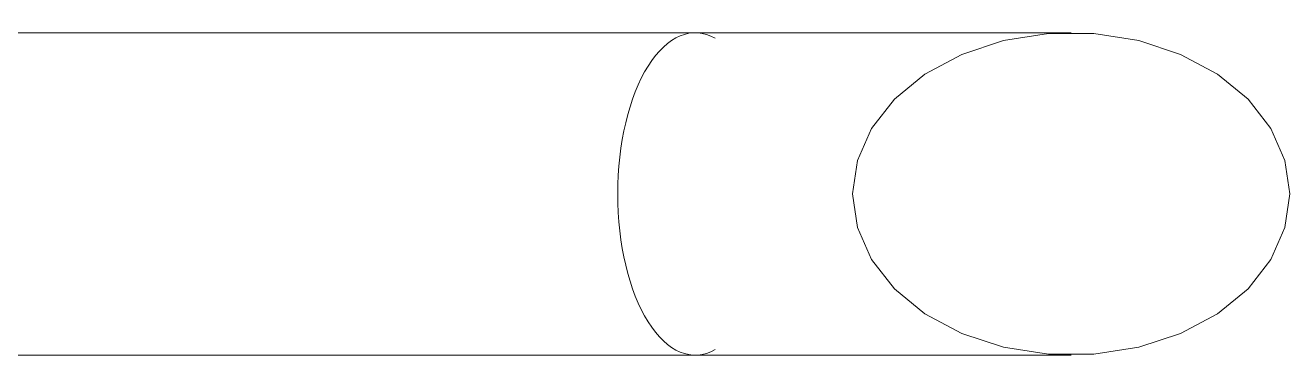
# Model space of a CAD drawing. Header units: millimetres. Extents: x -177800 to -26107, y -132450 to -18386.
# Drawn here: x -162648.8 to -162530.9, y -128918.1 to -128886.7 of the extents above; entities that cross this region are included whole.
import ezdxf

# ---------------------------------------------------------------- set-up
doc = ezdxf.new("R2010")
doc.units = ezdxf.units.MM
doc.layers.add('0-1', color=7, linetype='Continuous', lineweight=5)
doc.layers.add('M-_SANIFIXR_E', color=6, linetype='Continuous', lineweight=9, true_color=0xff00ff)

# ---------------------------------------------------------------- blocks, each defined once
blk = doc.blocks.new('IDA - Sink - Wall Mounted - Square - Roca_Diverter_460x600_basin-4437083-BLK 2 UPPER ROOF PLAN')
at = {"layer": 'M-_SANIFIXR_E'}
for p, q in [((15, -175.05), (15, -6.98)), ((-15, -7.33), (-15, -175.05)), ((-15, -175.05), (-15, -210.09)), ((15, -210.09), (15, -175.05))]:
    blk.add_line(p, q, dxfattribs=at)
at = {"layer": 'M-_SANIFIXR_E', "flags": 128}
for points in [[(0, -230.47), (-3.12, -230.02), (-6.1, -228.71), (-8.82, -226.58), (-11.15, -223.73), (-12.99, -220.28), (-14.27, -216.39), (-14.92, -212.22), (-14.92, -207.97), (-14.27, -203.8), (-12.99, -199.91), (-11.15, -196.46), (-8.82, -193.61), (-6.1, -191.48), (-3.12, -190.17), (0, -189.72)], [(0, -189.72), (3.12, -190.17), (6.1, -191.48), (8.82, -193.61), (11.15, -196.46), (12.99, -199.91), (14.27, -203.8), (14.92, -207.97), (14.92, -212.22), (14.27, -216.39), (12.99, -220.28), (11.15, -223.73), (8.82, -226.58), (6.1, -228.71), (3.12, -230.02), (0, -230.47)]]:
    blk.add_lwpolyline(points, dxfattribs=at)
at = {"layer": 'M-_SANIFIXR_E'}
for major_axis, start_param, end_param in [((15, 0), 1.570796, 3.403392), ((-15, 0), 4.712389, 6.544985), ((15, 0), 6.021386, 7.853982), ((15, 0), 6.021386, 7.853982)]:
    blk.add_ellipse((0, -175.05), major_axis=major_axis, ratio=0.481984, start_param=start_param, end_param=end_param, dxfattribs=at)
blk = doc.blocks.new('1599_DB_A_BLK3_1STGD_R21_rvt-1-BLK 2 UPPER ROOF PLAN')
at = {"layer": 'M-_SANIFIXR_E', "rotation": 89.99999999999955}
blk.add_blockref('IDA - Sink - Wall Mounted - Square - Roca_Diverter_460x600_basin-4437083-BLK 2 UPPER ROOF PLAN', (-162761.37, -128902.37), dxfattribs=at)

msp = doc.modelspace()

# ---------------------------------------------------------------- block references
at = {"layer": '0-1'}
msp.add_blockref('1599_DB_A_BLK3_1STGD_R21_rvt-1-BLK 2 UPPER ROOF PLAN', (0, 0), dxfattribs=at)

doc.saveas('drawing.dxf')
